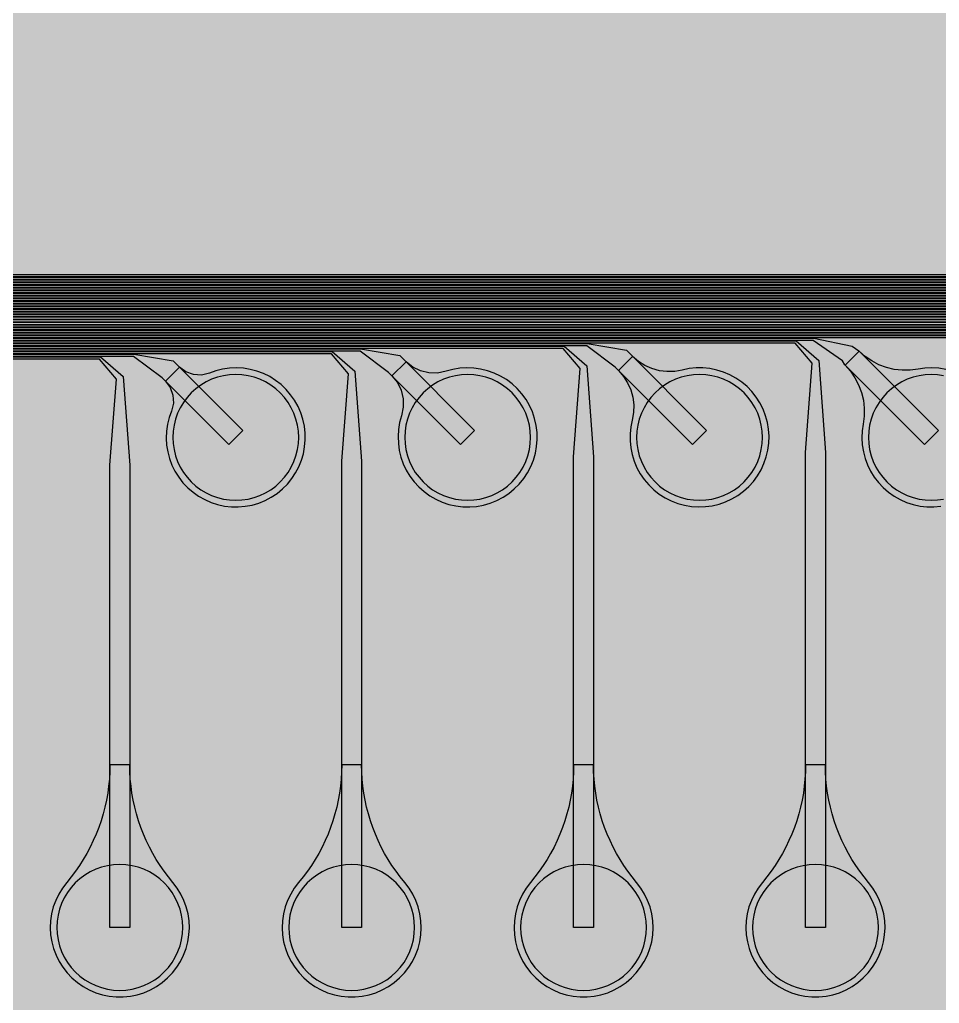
# Model space of a CAD drawing. Header units: metres. Extents: x -7231 to 10969, y -37556 to 1873.
# Drawn here: x -5395 to -4007, y -22786 to -21300 of the extents above; entities that cross this region are included whole.
import ezdxf

# ---------------------------------------------------------------- set-up
doc = ezdxf.new("R2010")
doc.units = ezdxf.units.M
for name, color, linetype in [('Metal1', 4, 'CONTINUOUS'), ('Metal2', 3, 'CONTINUOUS'), ('Polyimide', 7, 'CONTINUOUS'), ('Polyimide_Negative', 5, 'CONTINUOUS')]:
    doc.layers.add(name, color=color, linetype=linetype)

msp = doc.modelspace()

# ---------------------------------------------------------------- hatches: boundary and pattern name
at = {"layer": 'Polyimide'}
msp.add_hatch(color=7, dxfattribs=at).paths.add_polyline_path([(4065.7, -468), (4066.7, -502), (4068.5, -536), (4071.4, -570), (4075.5, -604), (4081, -638), (4088, -672), (4096.5, -706), (4106.6, -740), (4118.3, -774), (4131.6, -808), (4146.5, -842), (4162.9, -876), (4180.7, -910), (4199.8, -944), (4220.2, -978), (4241.7, -1012), (4264.2, -1046), (4287.5, -1080), (4311.5, -1114), (4336, -1148), (4360.9, -1182), (4385.9, -1216), (4410.9, -1250), (4435.7, -1284), (4460.2, -1318), (4484.2, -1352), (4507.5, -1385.9), (4530, -1419.9), (4551.5, -1453.9), (4571.9, -1487.9), (4591.1, -1521.9), (4608.9, -1555.9), (4625.3, -1589.9), (4640.1, -1623.9), (4653.4, -1657.9), (4665.1, -1691.9), (4675.2, -1725.9), (4683.7, -1759.9), (4690.7, -1793.9), (4696.2, -1827.9), (4700.3, -1861.9), (4703.2, -1895.9), (4705.1, -1929.9), (4706.1, -1963.9), (4706.4, -1997.9), (4706.5, -2031.9), (4706.5, -4793), (4710, -4838.4), (4720.2, -4882.7), (4737.1, -4925), (4760.1, -4964.2), (4788.9, -4999.5), (4822.6, -5030), (4860.5, -5055.1), (4901.8, -5074.2), (4901.8, -5074.2), (4970.7, -5105.2), (5034.7, -5145.3), (5092.8, -5193.5), (5143.8, -5249.2), (5186.9, -5311.2), (5221.2, -5378.4), (5246.2, -5449.7), (5261.4, -5523.7), (5266.5, -5599), (5261.4, -5674.3), (5246.2, -5748.3), (5221.2, -5819.6), (5186.9, -5886.8), (5143.8, -5948.8), (5092.8, -6004.5), (5034.7, -6052.7), (4970.7, -6092.8), (4901.8, -6123.8), (4860.5, -6142.9), (4822.6, -6168), (4788.9, -6198.5), (4760.1, -6233.8), (4737.1, -6273), (4720.2, -6315.3), (4710, -6359.6), (4706.5, -6405), (4706.5, -9221.5), (4710, -9266.9), (4720.2, -9311.2), (4737.1, -9353.5), (4760.1, -9392.7), (4788.9, -9428), (4822.6, -9458.5), (4860.5, -9483.6), (4901.8, -9502.7), (4970.7, -9533.7), (5034.7, -9573.8), (5092.8, -9622), (5143.8, -9677.7), (5186.9, -9739.7), (5221.2, -9806.9), (5246.2, -9878.2), (5261.4, -9952.2), (5266.5, -10027.5), (5261.4, -10102.8), (5246.2, -10176.8), (5221.2, -10248.1), (5186.9, -10315.3), (5143.8, -10377.3), (5092.8, -10433), (5034.7, -10481.2), (4970.7, -10521.3), (4901.8, -10552.3), (4860.5, -10571.4), (4822.6, -10596.5), (4788.9, -10627), (4760.1, -10662.3), (4737.1, -10701.5), (4720.2, -10743.8), (4710, -10788.1), (4706.5, -10833.5), (4706.5, -13650), (4710, -13695.4), (4720.2, -13739.7), (4737.1, -13782), (4760.1, -13821.2), (4788.9, -13856.5), (4822.6, -13887), (4860.5, -13912.1), (4901.8, -13931.2), (4970.7, -13962.2), (5034.7, -14002.2), (5092.8, -14050.5), (5143.8, -14106.2), (5186.9, -14168.2), (5221.2, -14235.4), (5246.2, -14306.7), (5261.4, -14380.7), (5266.5, -14456), (5261.4, -14531.3), (5246.2, -14605.3), (5221.2, -14676.5), (5186.9, -14743.8), (5143.8, -14805.8), (5092.8, -14861.5), (5034.7, -14909.7), (4970.7, -14949.8), (4901.8, -14980.8), (4860.5, -14999.9), (4822.6, -15025), (4788.9, -15055.5), (4760.1, -15090.8), (4737.1, -15130), (4720.2, -15172.3), (4710, -15216.6), (4706.5, -15262), (4706.5, -15456), (4720.9, -15750), (4764.1, -16041.3), (4835.7, -16326.8), (4934.9, -16604), (5060.7, -16870.2), (5212.1, -17122.7), (5387.5, -17359.2), (5585.2, -17577.3), (5803.3, -17775), (6039.8, -17950.4), (6292.3, -18101.8), (6558.4, -18227.6), (6835.6, -18326.8), (7121.2, -18398.3), (7412.4, -18441.5), (7706.5, -18456), (9969, -18456), (10047.4, -18459.8), (10125.1, -18471.4), (10201.2, -18490.4), (10275.2, -18516.9), (10346.1, -18550.5), (10413.5, -18590.8), (10476.5, -18637.6), (10534.7, -18690.3), (10587.4, -18748.5), (10634.2, -18811.5), (10674.5, -18878.9), (10708.1, -18949.8), (10734.6, -19023.8), (10753.6, -19099.9), (10765.2, -19177.6), (10769, -19256), (10769, -20895.8), (10730.2, -20951.4), (10694.6, -21009.1), (10662.2, -21068.6), (10633.2, -21129.9), (10607.6, -21192.7), (10585.5, -21256.7), (10566.9, -21322), (10552, -21388.1), (10540.8, -21455), (10533.4, -21522.3), (10529.6, -21590), (10529.6, -21657.8), (10533.4, -21725.5), (10540.8, -21792.9), (10552, -21859.7), (10566.9, -21925.9), (10585.5, -21991.1), (10607.6, -22055.2), (10633.2, -22117.9), (10662.2, -22179.2), (10694.6, -22238.7), (10730.2, -22296.4), (10769, -22352), (10769, -32454.2), (10728.7, -32510.5), (10691.7, -32568.9), (10658, -32629.3), (10627.8, -32691.6), (10601.2, -32755.4), (10578.2, -32820.7), (10558.9, -32887.1), (10543.4, -32954.5), (10531.8, -33022.7), (10524, -33091.4), (10520.1, -33160.5), (10520.1, -33229.7), (10524, -33298.8), (10531.8, -33367.5), (10543.4, -33435.7), (10558.9, -33503.1), (10578.2, -33569.5), (10601.2, -33634.8), (10627.8, -33698.6), (10658, -33760.8), (10691.7, -33821.3), (10728.7, -33879.7), (10769, -33936), (10769, -36556), (10765.2, -36634.4), (10753.6, -36712.1), (10734.6, -36788.2), (10708.1, -36862.1), (10674.5, -36933.1), (10634.2, -37000.5), (10587.4, -37063.5), (10534.7, -37121.7), (10476.5, -37174.4), (10413.5, -37221.2), (10346.1, -37261.5), (10275.2, -37295.1), (10201.2, -37321.6), (10125.1, -37340.6), (10047.4, -37352.1), (9969, -37356), (-6231, -37356), (-6309.4, -37352.1), (-6387.1, -37340.6), (-6463.2, -37321.6), (-6537.2, -37295.1), (-6608.1, -37261.5), (-6675.5, -37221.2), (-6738.5, -37174.4), (-6796.7, -37121.7), (-6849.4, -37063.5), (-6896.2, -37000.5), (-6936.5, -36933.1), (-6970.1, -36862.1), (-6996.6, -36788.2), (-7015.6, -36712.1), (-7027.2, -36634.4), (-7031, -36556), (-7031, -33936), (-6990.7, -33879.8), (-6953.7, -33821.3), (-6920, -33760.9), (-6889.8, -33698.6), (-6863.2, -33634.8), (-6840.2, -33569.5), (-6820.9, -33503.1), (-6805.4, -33435.7), (-6793.7, -33367.5), (-6785.9, -33298.8), (-6782, -33229.7), (-6782, -33160.5), (-6785.9, -33091.4), (-6793.7, -33022.7), (-6805.4, -32954.5), (-6820.9, -32887.1), (-6840.2, -32820.6), (-6863.2, -32755.4), (-6889.8, -32691.5), (-6920, -32629.3), (-6953.7, -32568.9), (-6990.7, -32510.4), (-7031, -32454.2), (-7031, -22364.8), (-6990.7, -22308.6), (-6953.7, -22250.1), (-6920, -22189.7), (-6889.8, -22127.5), (-6863.2, -22063.6), (-6840.2, -21998.4), (-6820.9, -21931.9), (-6805.4, -21864.5), (-6793.7, -21796.3), (-6785.9, -21727.6), (-6782, -21658.5), (-6782, -21589.3), (-6785.9, -21520.3), (-6793.7, -21451.5), (-6805.4, -21383.3), (-6820.9, -21315.9), (-6840.2, -21249.5), (-6863.2, -21184.2), (-6889.8, -21120.4), (-6920, -21058.1), (-6953.7, -20997.7), (-6990.7, -20939.3), (-7031, -20883), (-7031, -19256), (-7027.2, -19177.6), (-7015.6, -19099.9), (-6996.6, -19023.8), (-6970.1, -18949.8), (-6936.5, -18878.9), (-6896.2, -18811.5), (-6849.4, -18748.5), (-6796.7, -18690.3), (-6738.5, -18637.6), (-6675.5, -18590.8), (-6608.1, -18550.5), (-6537.2, -18516.9), (-6463.2, -18490.4), (-6387.1, -18471.4), (-6309.4, -18459.8), (-6231, -18456), (-3968.5, -18456), (-3674.4, -18441.5), (-3383.2, -18398.3), (-3097.6, -18326.8), (-2820.4, -18227.6), (-2554.3, -18101.8), (-2301.8, -17950.4), (-2065.3, -17775), (-1847.2, -17577.3), (-1649.5, -17359.2), (-1474.1, -17122.7), (-1322.7, -16870.2), (-1196.9, -16604), (-1097.7, -16326.8), (-1026.1, -16041.3), (-982.9, -15750), (-968.5, -15456), (-968.5, -15262), (-972, -15216.6), (-982.2, -15172.3), (-999.1, -15130), (-1022.1, -15090.8), (-1050.9, -15055.5), (-1084.6, -15025), (-1122.5, -14999.9), (-1163.8, -14980.8), (-1232.7, -14949.8), (-1296.7, -14909.7), (-1354.8, -14861.5), (-1405.8, -14805.8), (-1448.9, -14743.8), (-1483.2, -14676.5), (-1508.2, -14605.3), (-1523.4, -14531.3), (-1528.5, -14456), (-1523.4, -14380.7), (-1508.2, -14306.7), (-1483.2, -14235.4), (-1448.9, -14168.2), (-1405.8, -14106.2), (-1354.8, -14050.5), (-1296.7, -14002.2), (-1232.7, -13962.2), (-1163.8, -13931.2), (-1122.5, -13912.1), (-1084.6, -13887), (-1050.9, -13856.5), (-1022.1, -13821.2), (-999.1, -13782), (-982.2, -13739.7), (-972, -13695.4), (-968.5, -13650), (-968.5, -12309.6), (-972, -12264.3), (-982.2, -12219.9), (-999.1, -12177.7), (-1022.1, -12138.5), (-1050.9, -12103.2), (-1084.6, -12072.6), (-1122.5, -12047.5), (-1163.8, -12028.5), (-1232.7, -11997.4), (-1296.7, -11957.4), (-1354.8, -11909.1), (-1405.8, -11853.5), (-1448.9, -11791.5), (-1483.2, -11724.2), (-1508.2, -11653), (-1523.4, -11579), (-1528.5, -11503.7), (-1523.4, -11428.3), (-1508.2, -11354.4), (-1483.2, -11283.1), (-1448.9, -11215.9), (-1405.8, -11153.8), (-1354.8, -11098.2), (-1296.7, -11049.9), (-1232.7, -11009.9), (-1163.8, -10978.8), (-1122.5, -10959.8), (-1084.6, -10934.7), (-1050.9, -10904.1), (-1022.1, -10868.9), (-999.1, -10829.6), (-982.2, -10787.4), (-972, -10743), (-968.5, -10697.7), (-968.5, -9357.3), (-972, -9311.9), (-982.2, -9267.6), (-999.1, -9225.4), (-1022.1, -9186.1), (-1050.9, -9150.8), (-1084.6, -9120.3), (-1122.5, -9095.2), (-1163.8, -9076.2), (-1163.8, -9076.2), (-1232.7, -9045.1), (-1296.7, -9005.1), (-1354.8, -8956.8), (-1405.8, -8901.1), (-1448.9, -8839.1), (-1483.2, -8771.9), (-1508.2, -8700.6), (-1523.4, -8626.7), (-1528.5, -8551.3), (-1523.4, -8476), (-1508.2, -8402), (-1483.2, -8330.8), (-1448.9, -8263.5), (-1405.8, -8201.5), (-1354.8, -8145.9), (-1296.7, -8097.6), (-1232.7, -8057.6), (-1163.8, -8026.5), (-1163.8, -8026.5), (-1122.5, -8007.4), (-1084.6, -7982.4), (-1050.9, -7951.8), (-1022.1, -7916.5), (-999.1, -7877.3), (-982.2, -7835), (-972, -7790.7), (-968.5, -7745.4), (-968.5, -6405), (-972, -6359.6), (-982.2, -6315.3), (-999.1, -6273), (-1022.1, -6233.8), (-1050.9, -6198.5), (-1084.6, -6168), (-1122.5, -6142.9), (-1163.8, -6123.8), (-1163.8, -6123.8), (-1232.7, -6092.8), (-1296.7, -6052.7), (-1354.8, -6004.5), (-1405.8, -5948.8), (-1448.9, -5886.8), (-1483.2, -5819.6), (-1508.2, -5748.3), (-1523.4, -5674.3), (-1528.5, -5599), (-1523.4, -5523.7), (-1508.2, -5449.7), (-1483.2, -5378.4), (-1448.9, -5311.2), (-1405.8, -5249.2), (-1354.8, -5193.5), (-1296.7, -5145.3), (-1232.7, -5105.2), (-1163.8, -5074.2), (-1163.8, -5074.2), (-1122.5, -5055.1), (-1084.6, -5030), (-1050.9, -4999.5), (-1022.1, -4964.2), (-999.1, -4925), (-982.2, -4882.7), (-972, -4838.4), (-968.5, -4793), (-968.5, -2031.9), (-968.4, -1997.9), (-968.1, -1963.9), (-967.1, -1929.9), (-965.2, -1895.9), (-962.2, -1861.9), (-958, -1827.9), (-952.4, -1793.9), (-945.3, -1759.9), (-936.6, -1725.9), (-926.4, -1691.9), (-914.4, -1657.9), (-900.9, -1623.9), (-885.7, -1589.9), (-869.1, -1555.9), (-850.9, -1521.9), (-831.4, -1487.9), (-810.6, -1453.9), (-788.7, -1419.9), (-765.8, -1385.9), (-742.1, -1352), (-717.6, -1318), (-692.7, -1284), (-667.4, -1250), (-641.9, -1216), (-616.4, -1182), (-591.1, -1148), (-566.1, -1114), (-541.7, -1080), (-517.9, -1046), (-495, -1012), (-473.1, -978), (-452.4, -944), (-432.8, -910), (-414.7, -876), (-398, -842), (-382.9, -808), (-369.3, -774), (-357.4, -740), (-347.1, -706), (-338.4, -672), (-331.3, -638), (-325.7, -604), (-321.5, -570), (-318.6, -536), (-316.7, -502), (-315.7, -468), (-315.3, -434), (-315.2, -400), (-315.2, 401), (-315.2, 451), (-315.2, 1644), (-270.2, 1644), (-270, 1637.1), (-269.4, 1630.3), (-268.2, 1623.5), (-266.7, 1616.8), (-264.7, 1610.2), (-262.3, 1603.8), (-259.4, 1597.6), (-256.2, 1591.5), (-252.6, 1585.7), (-248.6, 1580.1), (-244.2, 1574.8), (-239.5, 1569.8), (-234.5, 1565.1), (-229.2, 1560.7), (-223.6, 1556.7), (-217.8, 1553.1), (-211.7, 1549.8), (-205.4, 1547), (-199, 1544.6), (-192.4, 1542.6), (-185.7, 1541), (-179, 1539.9), (-172.1, 1539.2), (-165.2, 1539), (-158.4, 1539.2), (-151.5, 1539.9), (-144.8, 1541), (-138.1, 1542.6), (-131.5, 1544.6), (-125.1, 1547), (-118.8, 1549.8), (-112.8, 1553.1), (-106.9, 1556.7), (-101.3, 1560.7), (-96, 1565.1), (-91, 1569.8), (-86.3, 1574.8), (-81.9, 1580.1), (-77.9, 1585.7), (-74.3, 1591.5), (-71.1, 1597.6), (-68.2, 1603.8), (-65.8, 1610.2), (-63.8, 1616.8), (-62.3, 1623.5), (-61.1, 1630.3), (-60.5, 1637.1), (-60.2, 1644), (1853, 1644), (1853, 1573), (3815.2, 1573), (3815.5, 1579.5), (3816.1, 1586.1), (3817.2, 1592.5), (3818.7, 1598.9), (3820.6, 1605.1), (3822.9, 1611.3), (3825.6, 1617.2), (3828.6, 1623), (3832.1, 1628.6), (3835.9, 1633.9), (3840.1, 1638.9), (3844.5, 1643.7), (3849.3, 1648.2), (3854.4, 1652.3), (3859.7, 1656.1), (3865.2, 1659.6), (3871, 1662.7), (3877, 1665.4), (3883.1, 1667.7), (3889.4, 1669.6), (3895.7, 1671.1), (3902.2, 1672.1), (3908.7, 1672.8), (3915.2, 1673), (3921.8, 1672.8), (3928.3, 1672.1), (3934.8, 1671.1), (3941.1, 1669.6), (3947.4, 1667.7), (3953.5, 1665.4), (3959.5, 1662.7), (3965.2, 1659.6), (3970.8, 1656.1), (3976.1, 1652.3), (3981.2, 1648.2), (3986, 1643.7), (3990.4, 1638.9), (3994.6, 1633.9), (3998.4, 1628.6), (4001.9, 1623), (4004.9, 1617.2), (4007.6, 1611.3), (4009.9, 1605.1), (4011.8, 1598.9), (4013.3, 1592.5), (4014.4, 1586.1), (4015, 1579.5), (4015.2, 1573), (4065.2, 1573), (4065.2, 451), (4065.2, 401), (4065.2, -400), (4065.3, -434), (4065.7, -468)])

# ---------------------------------------------------------------- linework, layer by layer
at = {"layer": 'Metal1'}
for points in [[(809.7, -24230.7), (-5962.2, -24230.7), (-5993.2, -24199.7), (-5993.2, -21720.3), (-5962.2, -21689.2), (-22.8, -21689.2)], [(-24.2, -21692.8), (-5960.8, -21692.8), (-5989.7, -21721.7), (-5989.7, -24198.3), (-5960.8, -24227.2), (808.3, -24227.2)], [(801.7, -24222.7), (-5954.2, -24222.7), (-5985.2, -24191.7), (-5985.2, -21728.3), (-5954.2, -21697.2), (-372.8, -21697.2)], [(-374.2, -21700.8), (-5952.8, -21700.8), (-5981.7, -21729.7), (-5981.7, -24190.3), (-5952.8, -24219.2), (800.3, -24219.2)], [(793.7, -24214.7), (-5946.2, -24214.7), (-5977.2, -24183.7), (-5977.2, -21736.3), (-5946.2, -21705.2), (-722.8, -21705.2)], [(-724.2, -21708.8), (-5944.8, -21708.8), (-5973.7, -21737.7), (-5973.7, -24182.3), (-5944.8, -24211.2), (792.3, -24211.2)], [(785.7, -24206.7), (-5938.2, -24206.7), (-5969.2, -24175.7), (-5969.2, -21744.3), (-5938.2, -21713.2), (-1072.8, -21713.2)], [(-1074.2, -21716.8), (-5936.8, -21716.8), (-5965.7, -21745.7), (-5965.7, -24174.3), (-5936.8, -24203.2), (784.3, -24203.2)], [(777.7, -24198.7), (-5930.2, -24198.7), (-5961.2, -24167.7), (-5961.2, -21752.3), (-5930.2, -21721.2), (-1422.8, -21721.2)], [(-1424.2, -21724.8), (-5928.8, -21724.8), (-5957.7, -21753.7), (-5957.7, -24166.3), (-5928.8, -24195.2), (776.3, -24195.2)], [(769.7, -24190.7), (-5922.2, -24190.7), (-5953.2, -24159.7), (-5953.2, -21760.3), (-5922.2, -21729.2), (-1772.8, -21729.2)], [(-1774.2, -21732.8), (-5920.8, -21732.8), (-5949.7, -21761.7), (-5949.7, -24158.3), (-5920.8, -24187.2), (768.3, -24187.2)], [(761.7, -24182.7), (-5914.2, -24182.7), (-5945.2, -24151.7), (-5945.2, -21768.3), (-5914.2, -21737.2), (-2122.8, -21737.2)], [(-2124.2, -21740.8), (-5912.8, -21740.8), (-5941.7, -21769.7), (-5941.7, -24150.3), (-5912.8, -24179.2), (760.3, -24179.2)], [(753.7, -24174.7), (-5906.2, -24174.7), (-5937.2, -24143.7), (-5937.2, -21776.3), (-5906.2, -21745.2), (-2472.8, -21745.2)], [(-2474.2, -21748.8), (-5904.8, -21748.8), (-5933.7, -21777.7), (-5933.7, -24142.3), (-5904.8, -24171.2), (752.3, -24171.2)], [(745.7, -24166.7), (-5898.2, -24166.7), (-5929.2, -24135.7), (-5929.2, -21784.3), (-5898.2, -21753.2), (-2822.8, -21753.2), (-2788.7, -21783), (-2778.5, -21928.3), (-2778.5, -22671), (-2808.5, -22671), (-2808.5, -21928.3), (-2798.3, -21787), (-2824.2, -21756.8), (-5896.8, -21756.8), (-5925.7, -21785.7), (-5925.7, -24134.3), (-5896.8, -24163.2), (744.3, -24163.2)], [(737.7, -24158.7), (-5890.2, -24158.7), (-5921.2, -24127.7), (-5921.2, -21792.3), (-5890.2, -21761.2), (-3172.8, -21761.2), (-3138.7, -21791), (-3128.5, -21934.7), (-3128.5, -22671), (-3158.5, -22671), (-3158.5, -21934.7), (-3148.3, -21795), (-3174.2, -21764.8), (-5888.8, -21764.8), (-5917.7, -21793.7), (-5917.7, -24126.3), (-5888.8, -24155.2), (736.3, -24155.2)], [(729.7, -24150.7), (-5882.2, -24150.7), (-5913.2, -24119.7), (-5913.2, -21800.3), (-5882.2, -21769.2), (-3522.8, -21769.2), (-3488.7, -21799), (-3478.5, -21941.1), (-3478.5, -22671), (-3508.5, -22671), (-3508.5, -21941.1), (-3498.3, -21803), (-3524.2, -21772.8), (-5880.8, -21772.8), (-5909.7, -21801.7), (-5909.7, -24118.3), (-5880.8, -24147.2), (728.3, -24147.2)], [(721.7, -24142.7), (-5874.2, -24142.7), (-5905.2, -24111.7), (-5905.2, -21808.3), (-5874.2, -21777.2), (-3872.8, -21777.2), (-3838.6, -21807), (-3828.5, -21947.5), (-3828.5, -22671), (-3858.5, -22671), (-3858.5, -21947.5), (-3848.4, -21811), (-3874.2, -21780.8), (-5872.8, -21780.8), (-5901.7, -21809.7), (-5901.7, -24110.3), (-5872.8, -24139.2), (720.3, -24139.2)], [(713.7, -24134.7), (-5866.2, -24134.7), (-5897.2, -24103.7), (-5897.2, -21816.3), (-5866.2, -21785.2), (-4222.8, -21785.2), (-4188.6, -21815), (-4178.5, -21953.9), (-4178.5, -22671), (-4208.5, -22671), (-4208.5, -21953.9), (-4198.4, -21819), (-4224.2, -21788.8), (-5864.8, -21788.8), (-5893.7, -21817.7), (-5893.7, -24102.3), (-5864.8, -24131.2), (712.3, -24131.2)], [(705.7, -24126.7), (-5858.2, -24126.7), (-5889.2, -24095.7), (-5889.2, -21824.3), (-5858.2, -21793.2), (-4572.8, -21793.2), (-4538.6, -21823), (-4528.5, -21960.3), (-4528.5, -22671), (-4558.5, -22671), (-4558.5, -21960.3), (-4548.4, -21827), (-4574.2, -21796.8), (-5856.8, -21796.8), (-5885.7, -21825.7), (-5885.7, -24094.3), (-5856.8, -24123.2), (704.3, -24123.2)], [(697.7, -24118.7), (-5850.2, -24118.7), (-5881.2, -24087.7), (-5881.2, -21832.3), (-5850.2, -21801.2), (-4922.8, -21801.2), (-4888.6, -21831), (-4878.5, -21966.7), (-4878.5, -22671), (-4908.5, -22671), (-4908.5, -21966.7), (-4898.4, -21835), (-4924.2, -21804.8), (-5848.8, -21804.8), (-5877.7, -21833.7), (-5877.7, -24086.3), (-5848.8, -24115.2), (696.3, -24115.2)], [(689.7, -24110.7), (-5842.2, -24110.7), (-5873.2, -24079.7), (-5873.2, -21840.3), (-5842.2, -21809.2), (-5272.8, -21809.2), (-5238.5, -21838.9), (-5228.5, -21973.1), (-5228.5, -22671), (-5258.5, -22671), (-5258.5, -21973.1), (-5248.5, -21843.1), (-5274.2, -21812.8), (-5840.8, -21812.8), (-5869.7, -21841.7), (-5869.7, -24078.3), (-5840.8, -24107.2), (688.3, -24107.2)]]:
    msp.add_lwpolyline(points, dxfattribs=at)
for points in [[(-5258.5, -22425.4), (-5258.7, -22436.2), (-5259.3, -22446.9), (-5260.4, -22457.6), (-5261.8, -22468.2), (-5263.7, -22478.8), (-5266, -22489.3), (-5268.7, -22499.6), (-5271.8, -22509.9), (-5275.3, -22520.1), (-5279.2, -22530.1), (-5283.5, -22539.9), (-5288.1, -22549.6), (-5293.2, -22559.1), (-5298.6, -22568.4), (-5304.3, -22577.4), (-5310.4, -22586.2), (-5316.9, -22594.8), (-5323.6, -22603.1), (-5330.1, -22611.6), (-5335.6, -22620.6), (-5340.2, -22630.2), (-5343.9, -22640.1), (-5346.5, -22650.4), (-5348, -22660.9), (-5348.5, -22671.5), (-5347.9, -22682.1), (-5346.3, -22692.6), (-5343.6, -22702.8), (-5339.8, -22712.7), (-5335.1, -22722.2), (-5329.5, -22731.2), (-5323, -22739.6), (-5315.7, -22747.3), (-5307.6, -22754.2), (-5298.9, -22760.2), (-5289.6, -22765.3), (-5279.9, -22769.5), (-5269.7, -22772.7), (-5259.4, -22774.8), (-5248.8, -22775.9), (-5238.2, -22775.9), (-5227.6, -22774.8), (-5217.3, -22772.7), (-5207.1, -22769.5), (-5197.4, -22765.3), (-5188.1, -22760.2), (-5179.4, -22754.2), (-5171.3, -22747.3), (-5164, -22739.6), (-5157.5, -22731.2), (-5151.9, -22722.2), (-5147.2, -22712.7), (-5143.4, -22702.8), (-5140.7, -22692.6), (-5139.1, -22682.1), (-5138.5, -22671.5), (-5139, -22660.9), (-5140.5, -22650.4), (-5143.1, -22640.1), (-5146.8, -22630.2), (-5151.4, -22620.6), (-5156.9, -22611.6), (-5163.4, -22603.1), (-5170.1, -22594.8), (-5176.6, -22586.2), (-5182.7, -22577.4), (-5188.4, -22568.4), (-5193.8, -22559.1), (-5198.9, -22549.6), (-5203.5, -22539.9), (-5207.8, -22530.1), (-5211.7, -22520.1), (-5215.2, -22509.9), (-5218.3, -22499.6), (-5221, -22489.3), (-5223.3, -22478.8), (-5225.2, -22468.2), (-5226.6, -22457.6), (-5227.7, -22446.9), (-5228.3, -22436.2), (-5228.5, -22425.4), (-5258.5, -22425.4)], [(-4908.5, -22425.4), (-4908.7, -22436.2), (-4909.3, -22446.9), (-4910.4, -22457.6), (-4911.8, -22468.2), (-4913.7, -22478.8), (-4916, -22489.3), (-4918.7, -22499.6), (-4921.8, -22509.9), (-4925.3, -22520.1), (-4929.2, -22530.1), (-4933.5, -22539.9), (-4938.1, -22549.6), (-4943.2, -22559.1), (-4948.6, -22568.4), (-4954.3, -22577.4), (-4960.4, -22586.2), (-4966.9, -22594.8), (-4973.6, -22603.1), (-4980.1, -22611.6), (-4985.6, -22620.6), (-4990.2, -22630.2), (-4993.9, -22640.1), (-4996.5, -22650.4), (-4998, -22660.9), (-4998.5, -22671.5), (-4997.9, -22682.1), (-4996.3, -22692.6), (-4993.6, -22702.8), (-4989.8, -22712.7), (-4985.1, -22722.2), (-4979.5, -22731.2), (-4973, -22739.6), (-4965.7, -22747.3), (-4957.6, -22754.2), (-4948.9, -22760.2), (-4939.6, -22765.3), (-4929.9, -22769.5), (-4919.7, -22772.7), (-4909.4, -22774.8), (-4898.8, -22775.9), (-4888.2, -22775.9), (-4877.6, -22774.8), (-4867.3, -22772.7), (-4857.1, -22769.5), (-4847.4, -22765.3), (-4838.1, -22760.2), (-4829.4, -22754.2), (-4821.3, -22747.3), (-4814, -22739.6), (-4807.5, -22731.2), (-4801.9, -22722.2), (-4797.2, -22712.7), (-4793.4, -22702.8), (-4790.7, -22692.6), (-4789.1, -22682.1), (-4788.5, -22671.5), (-4789, -22660.9), (-4790.5, -22650.4), (-4793.1, -22640.1), (-4796.8, -22630.2), (-4801.4, -22620.6), (-4806.9, -22611.6), (-4813.4, -22603.1), (-4820.1, -22594.8), (-4826.6, -22586.2), (-4832.7, -22577.4), (-4838.4, -22568.4), (-4843.8, -22559.1), (-4848.9, -22549.6), (-4853.5, -22539.9), (-4857.8, -22530.1), (-4861.7, -22520.1), (-4865.2, -22509.9), (-4868.3, -22499.6), (-4871, -22489.3), (-4873.3, -22478.8), (-4875.2, -22468.2), (-4876.6, -22457.6), (-4877.7, -22446.9), (-4878.3, -22436.2), (-4878.5, -22425.4), (-4908.5, -22425.4)], [(-4558.5, -22425.4), (-4558.7, -22436.2), (-4559.3, -22446.9), (-4560.4, -22457.6), (-4561.8, -22468.2), (-4563.7, -22478.8), (-4566, -22489.3), (-4568.7, -22499.6), (-4571.8, -22509.9), (-4575.3, -22520.1), (-4579.2, -22530.1), (-4583.5, -22539.9), (-4588.1, -22549.6), (-4593.2, -22559.1), (-4598.6, -22568.4), (-4604.3, -22577.4), (-4610.4, -22586.2), (-4616.9, -22594.8), (-4623.6, -22603.1), (-4630.1, -22611.6), (-4635.6, -22620.6), (-4640.2, -22630.2), (-4643.9, -22640.1), (-4646.5, -22650.4), (-4648, -22660.9), (-4648.5, -22671.5), (-4647.9, -22682.1), (-4646.3, -22692.6), (-4643.6, -22702.8), (-4639.8, -22712.7), (-4635.1, -22722.2), (-4629.5, -22731.2), (-4623, -22739.6), (-4615.7, -22747.3), (-4607.6, -22754.2), (-4598.9, -22760.2), (-4589.6, -22765.3), (-4579.9, -22769.5), (-4569.7, -22772.7), (-4559.4, -22774.8), (-4548.8, -22775.9), (-4538.2, -22775.9), (-4527.6, -22774.8), (-4517.3, -22772.7), (-4507.1, -22769.5), (-4497.4, -22765.3), (-4488.1, -22760.2), (-4479.4, -22754.2), (-4471.3, -22747.3), (-4464, -22739.6), (-4457.5, -22731.2), (-4451.9, -22722.2), (-4447.2, -22712.7), (-4443.4, -22702.8), (-4440.7, -22692.6), (-4439.1, -22682.1), (-4438.5, -22671.5), (-4439, -22660.9), (-4440.5, -22650.4), (-4443.1, -22640.1), (-4446.8, -22630.2), (-4451.4, -22620.6), (-4456.9, -22611.6), (-4463.4, -22603.1), (-4470.1, -22594.8), (-4476.6, -22586.2), (-4482.7, -22577.4), (-4488.4, -22568.4), (-4493.8, -22559.1), (-4498.9, -22549.6), (-4503.5, -22539.9), (-4507.8, -22530.1), (-4511.7, -22520.1), (-4515.2, -22509.9), (-4518.3, -22499.6), (-4521, -22489.3), (-4523.3, -22478.8), (-4525.2, -22468.2), (-4526.6, -22457.6), (-4527.7, -22446.9), (-4528.3, -22436.2), (-4528.5, -22425.4), (-4558.5, -22425.4)], [(-4208.5, -22425.4), (-4208.7, -22436.2), (-4209.3, -22446.9), (-4210.4, -22457.6), (-4211.8, -22468.2), (-4213.7, -22478.8), (-4216, -22489.3), (-4218.7, -22499.6), (-4221.8, -22509.9), (-4225.3, -22520.1), (-4229.2, -22530.1), (-4233.5, -22539.9), (-4238.1, -22549.6), (-4243.2, -22559.1), (-4248.6, -22568.4), (-4254.3, -22577.4), (-4260.4, -22586.2), (-4266.9, -22594.8), (-4273.6, -22603.1), (-4280.1, -22611.6), (-4285.6, -22620.6), (-4290.2, -22630.2), (-4293.9, -22640.1), (-4296.5, -22650.4), (-4298, -22660.9), (-4298.5, -22671.5), (-4297.9, -22682.1), (-4296.3, -22692.6), (-4293.6, -22702.8), (-4289.8, -22712.7), (-4285.1, -22722.2), (-4279.5, -22731.2), (-4273, -22739.6), (-4265.7, -22747.3), (-4257.6, -22754.2), (-4248.9, -22760.2), (-4239.6, -22765.3), (-4229.9, -22769.5), (-4219.7, -22772.7), (-4209.4, -22774.8), (-4198.8, -22775.9), (-4188.2, -22775.9), (-4177.6, -22774.8), (-4167.3, -22772.7), (-4157.1, -22769.5), (-4147.4, -22765.3), (-4138.1, -22760.2), (-4129.4, -22754.2), (-4121.3, -22747.3), (-4114, -22739.6), (-4107.5, -22731.2), (-4101.9, -22722.2), (-4097.2, -22712.7), (-4093.4, -22702.8), (-4090.7, -22692.6), (-4089.1, -22682.1), (-4088.5, -22671.5), (-4089, -22660.9), (-4090.5, -22650.4), (-4093.1, -22640.1), (-4096.8, -22630.2), (-4101.4, -22620.6), (-4106.9, -22611.6), (-4113.4, -22603.1), (-4120.1, -22594.8), (-4126.6, -22586.2), (-4132.7, -22577.4), (-4138.4, -22568.4), (-4143.8, -22559.1), (-4148.9, -22549.6), (-4153.5, -22539.9), (-4157.8, -22530.1), (-4161.7, -22520.1), (-4165.2, -22509.9), (-4168.3, -22499.6), (-4171, -22489.3), (-4173.3, -22478.8), (-4175.2, -22468.2), (-4176.6, -22457.6), (-4177.7, -22446.9), (-4178.3, -22436.2), (-4178.5, -22425.4), (-4208.5, -22425.4)]]:
    msp.add_lwpolyline(points, close=True, dxfattribs=at)
at = {"layer": 'Metal2'}
for points in [[(813.7, -24234.7), (-5966.2, -24234.7), (-5997.2, -24203.7), (-5997.2, -21716.3), (-5966.2, -21685.2), (10.8, -21685.2)], [(9.8, -21688.8), (-5964.8, -21688.8), (-5993.7, -21717.7), (-5993.7, -24202.3), (-5964.8, -24231.2), (812.3, -24231.2)], [(805.7, -24226.7), (-5958.2, -24226.7), (-5989.2, -24195.7), (-5989.2, -21724.3), (-5958.2, -21693.2), (-339.3, -21693.2)], [(-340.2, -21696.8), (-5956.8, -21696.8), (-5985.7, -21725.7), (-5985.7, -24194.3), (-5956.8, -24223.2), (804.3, -24223.2)], [(797.7, -24218.7), (-5950.2, -24218.7), (-5981.2, -24187.7), (-5981.2, -21732.3), (-5950.2, -21701.2), (-689.3, -21701.2)], [(-690.2, -21704.8), (-5948.8, -21704.8), (-5977.7, -21733.7), (-5977.7, -24186.3), (-5948.8, -24215.2), (796.3, -24215.2)], [(789.7, -24210.7), (-5942.2, -24210.7), (-5973.2, -24179.7), (-5973.2, -21740.3), (-5942.2, -21709.2), (-1039.3, -21709.2)], [(-1040.2, -21712.8), (-5940.8, -21712.8), (-5969.7, -21741.7), (-5969.7, -24178.3), (-5940.8, -24207.2), (788.3, -24207.2)], [(781.7, -24202.7), (-5934.2, -24202.7), (-5965.2, -24171.7), (-5965.2, -21748.3), (-5934.2, -21717.2), (-1389.3, -21717.2)], [(-1390.2, -21720.8), (-5932.8, -21720.8), (-5961.7, -21749.7), (-5961.7, -24170.3), (-5932.8, -24199.2), (780.3, -24199.2)], [(773.7, -24194.7), (-5926.2, -24194.7), (-5957.2, -24163.7), (-5957.2, -21756.3), (-5926.2, -21725.2), (-1739.3, -21725.2)], [(-1740.1, -21728.8), (-5924.8, -21728.8), (-5953.7, -21757.7), (-5953.7, -24162.3), (-5924.8, -24191.2), (772.3, -24191.2)], [(765.7, -24186.7), (-5918.2, -24186.7), (-5949.2, -24155.7), (-5949.2, -21764.3), (-5918.2, -21733.2), (-2089.3, -21733.2)], [(-2090.1, -21736.8), (-5916.8, -21736.8), (-5945.7, -21765.7), (-5945.7, -24154.3), (-5916.8, -24183.2), (764.3, -24183.2)], [(757.7, -24178.7), (-5910.2, -24178.7), (-5941.2, -24147.7), (-5941.2, -21772.3), (-5910.2, -21741.2), (-2439.3, -21741.2)], [(-2440.1, -21744.8), (-5908.8, -21744.8), (-5937.7, -21773.7), (-5937.7, -24146.3), (-5908.8, -24175.2), (756.3, -24175.2)], [(749.7, -24170.7), (-5902.2, -24170.7), (-5933.2, -24139.7), (-5933.2, -21780.3), (-5902.2, -21749.2), (-2789.3, -21749.2), (-2734.5, -21766.3), (-2711.4, -21788.2), (-2606.7, -21921.7), (-2630.3, -21940.3), (-2735.1, -21806.7), (-2747.9, -21782.9), (-2790.1, -21752.8), (-5900.8, -21752.8), (-5929.7, -21781.7), (-5929.7, -24138.3), (-5900.8, -24167.2), (748.3, -24167.2)], [(741.7, -24162.7), (-5894.2, -24162.7), (-5925.2, -24131.7), (-5925.2, -21788.3), (-5894.2, -21757.2), (-3170.2, -21757.2), (-3114.1, -21772.4), (-3077.9, -21800.4), (-2957.9, -21920.4), (-2979.1, -21941.6), (-3099.1, -21821.6), (-3124.5, -21788), (-3170.8, -21760.8), (-5892.8, -21760.8), (-5921.7, -21789.7), (-5921.7, -24130.3), (-5892.8, -24159.2), (740.3, -24159.2)], [(733.7, -24154.7), (-5886.2, -24154.7), (-5917.2, -24123.7), (-5917.2, -21796.3), (-5886.2, -21765.2), (-3512.2, -21765.2), (-3455.5, -21779.6), (-3427.9, -21800.4), (-3307.9, -21920.4), (-3329.1, -21941.6), (-3449.1, -21821.6), (-3467, -21796.8), (-3512.8, -21768.8), (-5884.8, -21768.8), (-5913.7, -21797.7), (-5913.7, -24122.3), (-5884.8, -24151.2), (732.3, -24151.2)], [(725.7, -24146.7), (-5878.2, -24146.7), (-5909.2, -24115.7), (-5909.2, -21804.3), (-5878.2, -21773.2), (-3854.2, -21773.2), (-3796.8, -21786.6), (-3777.9, -21800.4), (-3657.9, -21920.4), (-3679.1, -21941.6), (-3799.1, -21821.6), (-3809.7, -21805.9), (-3854.8, -21776.8), (-5876.8, -21776.8), (-5905.7, -21805.7), (-5905.7, -24114.3), (-5876.8, -24143.2), (724.3, -24143.2)], [(717.7, -24138.7), (-5870.2, -24138.7), (-5901.2, -24107.7), (-5901.2, -21812.3), (-5870.2, -21781.2), (-4196.2, -21781.2), (-4137.9, -21793.2), (-4127.9, -21800.4), (-4007.9, -21920.4), (-4029.1, -21941.6), (-4149.1, -21821.6), (-4152.7, -21815.3), (-4196.8, -21784.8), (-5868.8, -21784.8), (-5897.7, -21813.7), (-5897.7, -24106.3), (-5868.8, -24135.2), (716.3, -24135.2)], [(709.7, -24130.7), (-5862.2, -24130.7), (-5893.2, -24099.7), (-5893.2, -21820.3), (-5862.2, -21789.2), (-4538.2, -21789.2), (-4478.8, -21799.5), (-4357.9, -21920.4), (-4379.1, -21941.6), (-4495.8, -21824.9), (-4538.8, -21792.8), (-5860.8, -21792.8), (-5889.7, -21821.7), (-5889.7, -24098.3), (-5860.8, -24127.2), (708.3, -24127.2)], [(701.7, -24122.7), (-5854.2, -24122.7), (-5885.2, -24091.7), (-5885.2, -21828.3), (-5854.2, -21797.2), (-4880.2, -21797.2), (-4820.8, -21807.5), (-4707.9, -21920.4), (-4729.1, -21941.6), (-4837.8, -21832.9), (-4880.8, -21800.8), (-5852.8, -21800.8), (-5881.7, -21829.7), (-5881.7, -24090.3), (-5852.8, -24119.2), (700.3, -24119.2)], [(-3996.9, -21828.3), (-4007.2, -21826.6), (-4017.7, -21826), (-4028.2, -21826.4), (-4038.6, -21827.9), (-4050.6, -21829.5), (-4062.7, -21829.6), (-4074.7, -21828.3), (-4086.4, -21825.4), (-4097.8, -21821.2), (-4108.5, -21815.6), (-4118.5, -21808.8), (-4127.5, -21800.8), (-4148.7, -21822), (-4148.7, -21822), (-4140.7, -21831), (-4133.9, -21841), (-4128.3, -21851.7), (-4124.1, -21863.1), (-4121.2, -21874.8), (-4119.9, -21886.8), (-4120, -21898.9), (-4121.6, -21910.9), (-4123.1, -21921.3), (-4123.5, -21931.8), (-4122.9, -21942.3), (-4121.2, -21952.6), (-4118.6, -21962.8), (-4114.9, -21972.6), (-4110.3, -21982), (-4104.7, -21990.9), (-4098.3, -21999.2), (-4091.1, -22006.8), (-4083.2, -22013.7), (-4074.6, -22019.7), (-4065.5, -22024.9), (-4055.9, -22029.1), (-4045.9, -22032.4), (-4035.6, -22034.6), (-4025.2, -22035.8), (-4014.7, -22035.9), (-4004.3, -22035)], [(693.7, -24114.7), (-5846.2, -24114.7), (-5877.2, -24083.7), (-5877.2, -21836.3), (-5846.2, -21805.2), (-5222.2, -21805.2), (-5162.8, -21815.5), (-5057.9, -21920.4), (-5079.1, -21941.6), (-5179.8, -21840.9), (-5222.8, -21808.8), (-5844.8, -21808.8), (-5873.7, -21837.7), (-5873.7, -24082.3), (-5844.8, -24111.2), (692.3, -24111.2)]]:
    msp.add_lwpolyline(points, dxfattribs=at)
for points in [[(-4832.7, -21838), (-4824.6, -21848.1), (-4818.9, -21859.9), (-4815.8, -21872.6), (-4815.6, -21885.6), (-4818.3, -21898.4), (-4821.1, -21908.6), (-4822.8, -21919), (-4823.5, -21929.6), (-4823.1, -21940.2), (-4821.6, -21950.6), (-4819.1, -21960.9), (-4815.6, -21970.9), (-4811.1, -21980.5), (-4805.7, -21989.6), (-4799.3, -21998), (-4792.2, -22005.8), (-4784.3, -22012.9), (-4775.7, -22019.1), (-4766.5, -22024.4), (-4756.9, -22028.7), (-4746.8, -22032.1), (-4736.5, -22034.4), (-4726, -22035.7), (-4715.4, -22036), (-4704.9, -22035.1), (-4694.5, -22033.2), (-4684.3, -22030.3), (-4674.5, -22026.3), (-4665.1, -22021.4), (-4656.3, -22015.6), (-4648.1, -22008.9), (-4640.6, -22001.4), (-4633.9, -21993.2), (-4628.1, -21984.4), (-4623.2, -21975), (-4619.2, -21965.2), (-4616.3, -21955), (-4614.4, -21944.6), (-4613.5, -21934.1), (-4613.8, -21923.5), (-4615.1, -21913), (-4617.4, -21902.7), (-4620.8, -21892.6), (-4625.1, -21883), (-4630.4, -21873.8), (-4636.6, -21865.2), (-4643.7, -21857.3), (-4651.5, -21850.2), (-4659.9, -21843.8), (-4669, -21838.4), (-4678.6, -21833.9), (-4688.6, -21830.4), (-4698.9, -21827.9), (-4709.3, -21826.4), (-4719.9, -21826), (-4730.5, -21826.7), (-4740.9, -21828.4), (-4751.1, -21831.2), (-4763.9, -21833.9), (-4776.9, -21833.7), (-4789.6, -21830.6), (-4801.4, -21824.9), (-4811.5, -21816.8), (-4832.7, -21838)], [(-4490.7, -21830), (-4483.2, -21838.8), (-4477, -21848.6), (-4472.3, -21859.2), (-4469.2, -21870.4), (-4467.8, -21881.9), (-4468.2, -21893.5), (-4470.2, -21904.9), (-4472.3, -21915.3), (-4473.4, -21925.7), (-4473.4, -21936.2), (-4472.3, -21946.7), (-4470.2, -21957), (-4467.1, -21967.1), (-4463, -21976.8), (-4457.9, -21986), (-4452, -21994.7), (-4445.2, -22002.7), (-4437.6, -22010), (-4429.4, -22016.6), (-4420.5, -22022.2), (-4411.1, -22027), (-4401.3, -22030.7), (-4391.1, -22033.5), (-4380.8, -22035.3), (-4370.3, -22036), (-4359.7, -22035.6), (-4349.3, -22034.2), (-4339.1, -22031.8), (-4329.1, -22028.3), (-4319.6, -22023.9), (-4310.5, -22018.5), (-4302.1, -22012.3), (-4294.3, -22005.2), (-4287.2, -21997.4), (-4281, -21989), (-4275.6, -21979.9), (-4271.2, -21970.4), (-4267.7, -21960.4), (-4265.3, -21950.2), (-4263.9, -21939.8), (-4263.5, -21929.2), (-4264.2, -21918.7), (-4266, -21908.4), (-4268.8, -21898.2), (-4272.5, -21888.4), (-4277.3, -21879), (-4282.9, -21870.1), (-4289.5, -21861.9), (-4296.8, -21854.3), (-4304.8, -21847.5), (-4313.5, -21841.6), (-4322.7, -21836.5), (-4332.4, -21832.4), (-4342.5, -21829.3), (-4352.8, -21827.2), (-4363.3, -21826.1), (-4373.8, -21826.1), (-4384.2, -21827.2), (-4394.6, -21829.3), (-4406, -21831.3), (-4417.6, -21831.7), (-4429.1, -21830.3), (-4440.3, -21827.2), (-4450.9, -21822.5), (-4460.7, -21816.3), (-4469.5, -21808.8), (-4490.7, -21830)], [(-5174.7, -21846), (-5167.5, -21855.7), (-5163.4, -21867.2), (-5162.7, -21879.4), (-5165.7, -21891.2), (-5169.1, -21901.1), (-5171.6, -21911.2), (-5173.1, -21921.6), (-5173.5, -21932.1), (-5172.9, -21942.6), (-5171.2, -21952.9), (-5168.5, -21963), (-5164.8, -21972.8), (-5160.2, -21982.2), (-5154.6, -21991.1), (-5148.2, -21999.4), (-5141, -22007), (-5133, -22013.8), (-5124.5, -22019.8), (-5115.3, -22025), (-5105.7, -22029.2), (-5095.8, -22032.4), (-5085.5, -22034.6), (-5075.1, -22035.8), (-5064.6, -22035.9), (-5054.2, -22035), (-5043.9, -22033.1), (-5033.9, -22030.1), (-5024.2, -22026.2), (-5014.9, -22021.3), (-5006.2, -22015.5), (-4998.1, -22008.9), (-4990.6, -22001.4), (-4984, -21993.3), (-4978.2, -21984.6), (-4973.3, -21975.3), (-4969.4, -21965.6), (-4966.4, -21955.6), (-4964.5, -21945.3), (-4963.6, -21934.9), (-4963.7, -21924.4), (-4964.9, -21914), (-4967.1, -21903.7), (-4970.3, -21893.8), (-4974.5, -21884.2), (-4979.7, -21875), (-4985.7, -21866.5), (-4992.5, -21858.5), (-5000.1, -21851.3), (-5008.4, -21844.9), (-5017.3, -21839.3), (-5026.7, -21834.7), (-5036.5, -21831), (-5046.6, -21828.3), (-5056.9, -21826.6), (-5067.4, -21826), (-5077.9, -21826.4), (-5088.3, -21827.9), (-5098.4, -21830.4), (-5108.3, -21833.8), (-5120.1, -21836.8), (-5132.3, -21836.1), (-5143.8, -21832), (-5153.5, -21824.8), (-5174.7, -21846)]]:
    msp.add_lwpolyline(points, close=True, dxfattribs=at)
at = {"layer": 'Polyimide_Negative'}
for points in [[(-4973.5, -21931), (-4974, -21921.7), (-4975.3, -21912.5), (-4977.6, -21903.4), (-4980.7, -21894.6), (-4984.7, -21886.2), (-4989.5, -21878.2), (-4995.1, -21870.7), (-5001.3, -21863.8), (-5008.2, -21857.6), (-5015.7, -21852), (-5023.7, -21847.2), (-5032.1, -21843.2), (-5040.9, -21840.1), (-5050, -21837.8), (-5059.2, -21836.5), (-5068.5, -21836), (-5077.8, -21836.5), (-5087, -21837.8), (-5096.1, -21840.1), (-5104.9, -21843.2), (-5113.3, -21847.2), (-5121.3, -21852), (-5128.8, -21857.6), (-5135.7, -21863.8), (-5141.9, -21870.7), (-5147.5, -21878.2), (-5152.3, -21886.2), (-5156.3, -21894.6), (-5159.4, -21903.4), (-5161.7, -21912.5), (-5163, -21921.7), (-5163.5, -21931), (-5163, -21940.3), (-5161.7, -21949.5), (-5159.4, -21958.6), (-5156.3, -21967.4), (-5152.3, -21975.8), (-5147.5, -21983.8), (-5141.9, -21991.3), (-5135.7, -21998.2), (-5128.8, -22004.4), (-5121.3, -22010), (-5113.3, -22014.8), (-5104.9, -22018.8), (-5096.1, -22021.9), (-5087, -22024.2), (-5077.8, -22025.5), (-5068.5, -22026), (-5059.2, -22025.5), (-5050, -22024.2), (-5040.9, -22021.9), (-5032.1, -22018.8), (-5023.7, -22014.8), (-5015.7, -22010), (-5008.2, -22004.4), (-5001.3, -21998.2), (-4995.1, -21991.3), (-4989.5, -21983.8), (-4984.7, -21975.8), (-4980.7, -21967.4), (-4977.6, -21958.6), (-4975.3, -21949.5), (-4974, -21940.3), (-4973.5, -21931)], [(-4623.5, -21931), (-4624, -21921.7), (-4625.3, -21912.5), (-4627.6, -21903.4), (-4630.7, -21894.6), (-4634.7, -21886.2), (-4639.5, -21878.2), (-4645.1, -21870.7), (-4651.3, -21863.8), (-4658.2, -21857.6), (-4665.7, -21852), (-4673.7, -21847.2), (-4682.1, -21843.2), (-4690.9, -21840.1), (-4700, -21837.8), (-4709.2, -21836.5), (-4718.5, -21836), (-4727.8, -21836.5), (-4737, -21837.8), (-4746.1, -21840.1), (-4754.9, -21843.2), (-4763.3, -21847.2), (-4771.3, -21852), (-4778.8, -21857.6), (-4785.7, -21863.8), (-4791.9, -21870.7), (-4797.5, -21878.2), (-4802.3, -21886.2), (-4806.3, -21894.6), (-4809.4, -21903.4), (-4811.7, -21912.5), (-4813, -21921.7), (-4813.5, -21931), (-4813, -21940.3), (-4811.7, -21949.5), (-4809.4, -21958.6), (-4806.3, -21967.4), (-4802.3, -21975.8), (-4797.5, -21983.8), (-4791.9, -21991.3), (-4785.7, -21998.2), (-4778.8, -22004.4), (-4771.3, -22010), (-4763.3, -22014.8), (-4754.9, -22018.8), (-4746.1, -22021.9), (-4737, -22024.2), (-4727.8, -22025.5), (-4718.5, -22026), (-4709.2, -22025.5), (-4700, -22024.2), (-4690.9, -22021.9), (-4682.1, -22018.8), (-4673.7, -22014.8), (-4665.7, -22010), (-4658.2, -22004.4), (-4651.3, -21998.2), (-4645.1, -21991.3), (-4639.5, -21983.8), (-4634.7, -21975.8), (-4630.7, -21967.4), (-4627.6, -21958.6), (-4625.3, -21949.5), (-4624, -21940.3), (-4623.5, -21931)], [(-4273.5, -21931), (-4274, -21921.7), (-4275.3, -21912.5), (-4277.6, -21903.4), (-4280.7, -21894.6), (-4284.7, -21886.2), (-4289.5, -21878.2), (-4295.1, -21870.7), (-4301.3, -21863.8), (-4308.2, -21857.6), (-4315.7, -21852), (-4323.7, -21847.2), (-4332.1, -21843.2), (-4340.9, -21840.1), (-4350, -21837.8), (-4359.2, -21836.5), (-4368.5, -21836), (-4377.8, -21836.5), (-4387, -21837.8), (-4396.1, -21840.1), (-4404.9, -21843.2), (-4413.3, -21847.2), (-4421.3, -21852), (-4428.8, -21857.6), (-4435.7, -21863.8), (-4441.9, -21870.7), (-4447.5, -21878.2), (-4452.3, -21886.2), (-4456.3, -21894.6), (-4459.4, -21903.4), (-4461.7, -21912.5), (-4463, -21921.7), (-4463.5, -21931), (-4463, -21940.3), (-4461.7, -21949.5), (-4459.4, -21958.6), (-4456.3, -21967.4), (-4452.3, -21975.8), (-4447.5, -21983.8), (-4441.9, -21991.3), (-4435.7, -21998.2), (-4428.8, -22004.4), (-4421.3, -22010), (-4413.3, -22014.8), (-4404.9, -22018.8), (-4396.1, -22021.9), (-4387, -22024.2), (-4377.8, -22025.5), (-4368.5, -22026), (-4359.2, -22025.5), (-4350, -22024.2), (-4340.9, -22021.9), (-4332.1, -22018.8), (-4323.7, -22014.8), (-4315.7, -22010), (-4308.2, -22004.4), (-4301.3, -21998.2), (-4295.1, -21991.3), (-4289.5, -21983.8), (-4284.7, -21975.8), (-4280.7, -21967.4), (-4277.6, -21958.6), (-4275.3, -21949.5), (-4274, -21940.3), (-4273.5, -21931)], [(-5148.5, -22671), (-5149, -22661.7), (-5150.3, -22652.5), (-5152.6, -22643.4), (-5155.7, -22634.6), (-5159.7, -22626.2), (-5164.5, -22618.2), (-5170.1, -22610.7), (-5176.3, -22603.8), (-5183.2, -22597.6), (-5190.7, -22592), (-5198.7, -22587.2), (-5207.1, -22583.2), (-5215.9, -22580.1), (-5225, -22577.8), (-5234.2, -22576.5), (-5243.5, -22576), (-5252.8, -22576.5), (-5262, -22577.8), (-5271.1, -22580.1), (-5279.9, -22583.2), (-5288.3, -22587.2), (-5296.3, -22592), (-5303.8, -22597.6), (-5310.7, -22603.8), (-5316.9, -22610.7), (-5322.5, -22618.2), (-5327.3, -22626.2), (-5331.3, -22634.6), (-5334.4, -22643.4), (-5336.7, -22652.5), (-5338, -22661.7), (-5338.5, -22671), (-5338, -22680.3), (-5336.7, -22689.5), (-5334.4, -22698.6), (-5331.3, -22707.4), (-5327.3, -22715.8), (-5322.5, -22723.8), (-5316.9, -22731.3), (-5310.7, -22738.2), (-5303.8, -22744.4), (-5296.3, -22750), (-5288.3, -22754.8), (-5279.9, -22758.8), (-5271.1, -22761.9), (-5262, -22764.2), (-5252.8, -22765.5), (-5243.5, -22766), (-5234.2, -22765.5), (-5225, -22764.2), (-5215.9, -22761.9), (-5207.1, -22758.8), (-5198.7, -22754.8), (-5190.7, -22750), (-5183.2, -22744.4), (-5176.3, -22738.2), (-5170.1, -22731.3), (-5164.5, -22723.8), (-5159.7, -22715.8), (-5155.7, -22707.4), (-5152.6, -22698.6), (-5150.3, -22689.5), (-5149, -22680.3), (-5148.5, -22671)], [(-4798.5, -22671), (-4799, -22661.7), (-4800.3, -22652.5), (-4802.6, -22643.4), (-4805.7, -22634.6), (-4809.7, -22626.2), (-4814.5, -22618.2), (-4820.1, -22610.7), (-4826.3, -22603.8), (-4833.2, -22597.6), (-4840.7, -22592), (-4848.7, -22587.2), (-4857.1, -22583.2), (-4865.9, -22580.1), (-4875, -22577.8), (-4884.2, -22576.5), (-4893.5, -22576), (-4902.8, -22576.5), (-4912, -22577.8), (-4921.1, -22580.1), (-4929.9, -22583.2), (-4938.3, -22587.2), (-4946.3, -22592), (-4953.8, -22597.6), (-4960.7, -22603.8), (-4966.9, -22610.7), (-4972.5, -22618.2), (-4977.3, -22626.2), (-4981.3, -22634.6), (-4984.4, -22643.4), (-4986.7, -22652.5), (-4988, -22661.7), (-4988.5, -22671), (-4988, -22680.3), (-4986.7, -22689.5), (-4984.4, -22698.6), (-4981.3, -22707.4), (-4977.3, -22715.8), (-4972.5, -22723.8), (-4966.9, -22731.3), (-4960.7, -22738.2), (-4953.8, -22744.4), (-4946.3, -22750), (-4938.3, -22754.8), (-4929.9, -22758.8), (-4921.1, -22761.9), (-4912, -22764.2), (-4902.8, -22765.5), (-4893.5, -22766), (-4884.2, -22765.5), (-4875, -22764.2), (-4865.9, -22761.9), (-4857.1, -22758.8), (-4848.7, -22754.8), (-4840.7, -22750), (-4833.2, -22744.4), (-4826.3, -22738.2), (-4820.1, -22731.3), (-4814.5, -22723.8), (-4809.7, -22715.8), (-4805.7, -22707.4), (-4802.6, -22698.6), (-4800.3, -22689.5), (-4799, -22680.3), (-4798.5, -22671)], [(-4448.5, -22671), (-4449, -22661.7), (-4450.3, -22652.5), (-4452.6, -22643.4), (-4455.7, -22634.6), (-4459.7, -22626.2), (-4464.5, -22618.2), (-4470.1, -22610.7), (-4476.3, -22603.8), (-4483.2, -22597.6), (-4490.7, -22592), (-4498.7, -22587.2), (-4507.1, -22583.2), (-4515.9, -22580.1), (-4525, -22577.8), (-4534.2, -22576.5), (-4543.5, -22576), (-4552.8, -22576.5), (-4562, -22577.8), (-4571.1, -22580.1), (-4579.9, -22583.2), (-4588.3, -22587.2), (-4596.3, -22592), (-4603.8, -22597.6), (-4610.7, -22603.8), (-4616.9, -22610.7), (-4622.5, -22618.2), (-4627.3, -22626.2), (-4631.3, -22634.6), (-4634.4, -22643.4), (-4636.7, -22652.5), (-4638, -22661.7), (-4638.5, -22671), (-4638, -22680.3), (-4636.7, -22689.5), (-4634.4, -22698.6), (-4631.3, -22707.4), (-4627.3, -22715.8), (-4622.5, -22723.8), (-4616.9, -22731.3), (-4610.7, -22738.2), (-4603.8, -22744.4), (-4596.3, -22750), (-4588.3, -22754.8), (-4579.9, -22758.8), (-4571.1, -22761.9), (-4562, -22764.2), (-4552.8, -22765.5), (-4543.5, -22766), (-4534.2, -22765.5), (-4525, -22764.2), (-4515.9, -22761.9), (-4507.1, -22758.8), (-4498.7, -22754.8), (-4490.7, -22750), (-4483.2, -22744.4), (-4476.3, -22738.2), (-4470.1, -22731.3), (-4464.5, -22723.8), (-4459.7, -22715.8), (-4455.7, -22707.4), (-4452.6, -22698.6), (-4450.3, -22689.5), (-4449, -22680.3), (-4448.5, -22671)], [(-4098.5, -22671), (-4099, -22661.7), (-4100.3, -22652.5), (-4102.6, -22643.4), (-4105.7, -22634.6), (-4109.7, -22626.2), (-4114.5, -22618.2), (-4120.1, -22610.7), (-4126.3, -22603.8), (-4133.2, -22597.6), (-4140.7, -22592), (-4148.7, -22587.2), (-4157.1, -22583.2), (-4165.9, -22580.1), (-4175, -22577.8), (-4184.2, -22576.5), (-4193.5, -22576), (-4202.8, -22576.5), (-4212, -22577.8), (-4221.1, -22580.1), (-4229.9, -22583.2), (-4238.3, -22587.2), (-4246.3, -22592), (-4253.8, -22597.6), (-4260.7, -22603.8), (-4266.9, -22610.7), (-4272.5, -22618.2), (-4277.3, -22626.2), (-4281.3, -22634.6), (-4284.4, -22643.4), (-4286.7, -22652.5), (-4288, -22661.7), (-4288.5, -22671), (-4288, -22680.3), (-4286.7, -22689.5), (-4284.4, -22698.6), (-4281.3, -22707.4), (-4277.3, -22715.8), (-4272.5, -22723.8), (-4266.9, -22731.3), (-4260.7, -22738.2), (-4253.8, -22744.4), (-4246.3, -22750), (-4238.3, -22754.8), (-4229.9, -22758.8), (-4221.1, -22761.9), (-4212, -22764.2), (-4202.8, -22765.5), (-4193.5, -22766), (-4184.2, -22765.5), (-4175, -22764.2), (-4165.9, -22761.9), (-4157.1, -22758.8), (-4148.7, -22754.8), (-4140.7, -22750), (-4133.2, -22744.4), (-4126.3, -22738.2), (-4120.1, -22731.3), (-4114.5, -22723.8), (-4109.7, -22715.8), (-4105.7, -22707.4), (-4102.6, -22698.6), (-4100.3, -22689.5), (-4099, -22680.3), (-4098.5, -22671)]]:
    msp.add_lwpolyline(points, close=True, dxfattribs=at)
msp.add_lwpolyline([(-4000, -21837.8), (-4009.2, -21836.5), (-4018.5, -21836), (-4027.8, -21836.5), (-4037, -21837.8), (-4046.1, -21840.1), (-4054.9, -21843.2), (-4063.3, -21847.2), (-4071.3, -21852), (-4078.8, -21857.6), (-4085.7, -21863.8), (-4091.9, -21870.7), (-4097.5, -21878.2), (-4102.3, -21886.2), (-4106.3, -21894.6), (-4109.4, -21903.4), (-4111.7, -21912.5), (-4113, -21921.7), (-4113.5, -21931), (-4113, -21940.3), (-4111.7, -21949.5), (-4109.4, -21958.6), (-4106.3, -21967.4), (-4102.3, -21975.8), (-4097.5, -21983.8), (-4091.9, -21991.3), (-4085.7, -21998.2), (-4078.8, -22004.4), (-4071.3, -22010), (-4063.3, -22014.8), (-4054.9, -22018.8), (-4046.1, -22021.9), (-4037, -22024.2), (-4027.8, -22025.5), (-4018.5, -22026), (-4009.2, -22025.5), (-4000, -22024.2)], dxfattribs=at)

doc.saveas('drawing.dxf')
